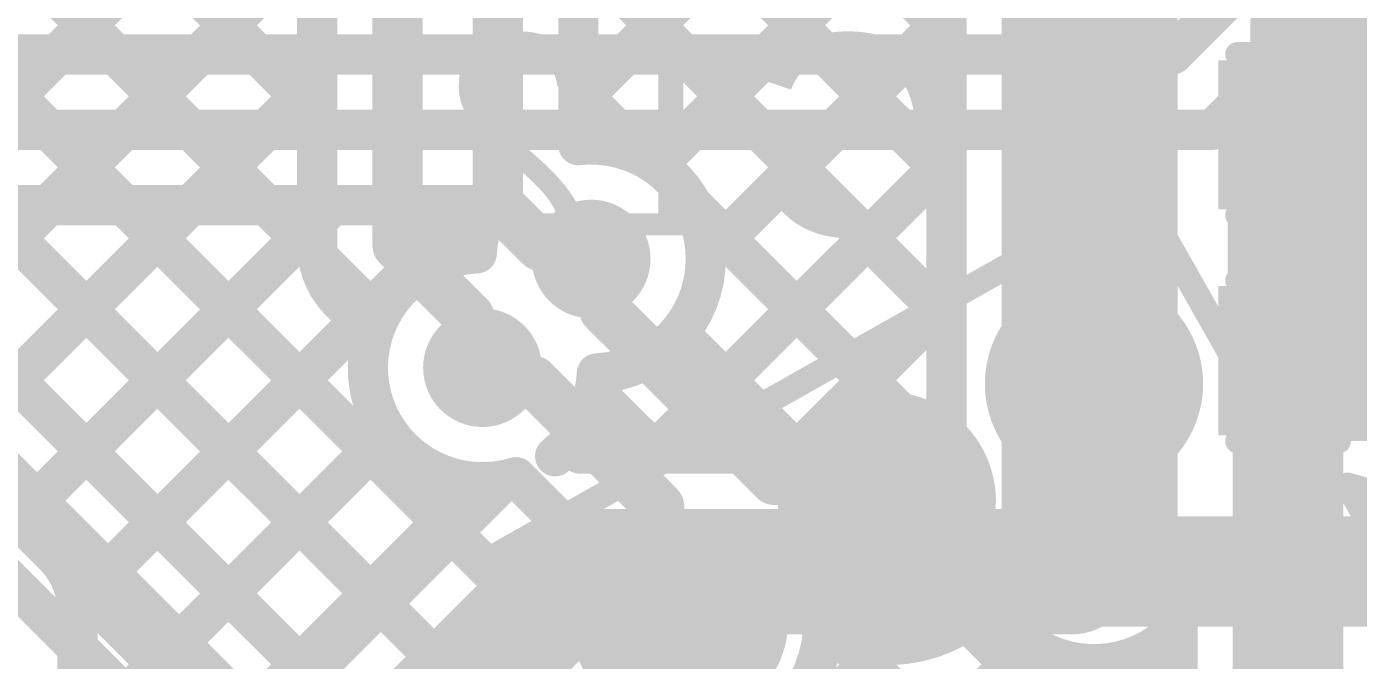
# Model space of a CAD drawing. Header units: millimetres. Extents: x -0.64 to 2.98, y -0.65 to 2.86.
# Drawn here: x 1.7339 to 1.999, y -0.1417 to -0.0154 of the extents above; entities that cross this region are included whole.
import ezdxf

# ---------------------------------------------------------------- set-up
doc = ezdxf.new("R2010")
doc.units = ezdxf.units.MM
doc.header["$MEASUREMENT"] = 0
for name, color, linetype in [('BottomLayer', 5, 'Continuous'), ('BottomOverlay', 54, 'Continuous'), ('BottomPaste', 16, 'Continuous'), ('BottomSolder', 6, 'Continuous'), ('Mechanical2', 216, 'Continuous'), ('PadHoleLayer', 156, 'Continuous'), ('TopLayer', 1, 'Continuous'), ('TopOverlay', 2, 'Continuous'), ('TopPaste', 8, 'Continuous'), ('TopSolder', 216, 'Continuous'), ('ViaHoleLayer', 16, 'Continuous')]:
    doc.layers.add(name, color=color, linetype=linetype)
doc.styles.add('Arial', font='', dxfattribs={"height": 0.2})
doc.styles.get('Arial').set_extended_font_data('Arial')

# ---------------------------------------------------------------- blocks, each defined once
blk = doc.blocks.new('SPH8878LR5H_1_73')
at = {"layer": 'BottomSolder'}
h = blk.add_hatch(color=6, dxfattribs=at)
edge = h.paths.add_edge_path()
edge.add_arc((0, -0.040433), 0.004, 0, 360)
at = {"layer": 'PadHoleLayer'}
h = blk.add_hatch(color=156, dxfattribs=at)
edge = h.paths.add_edge_path()
edge.add_arc((0, -0.040433), 0.0201771, 0, 360)
at = {"layer": 'TopLayer'}
for points in [[(-0.04566925, 0.0499214), (-0.01870075, 0.0499214), (-0.01870075, 0.030945), (-0.04566925, 0.030945)], [(0.01870085, 0.0499214), (0.04566935, 0.0499214), (0.04566935, 0.030945), (0.01870085, 0.030945)], [(-0.04566925, 0.019134), (-0.01870075, 0.019134), (-0.01870075, -0.0014566), (-0.04566925, -0.0014566)], [(0.01870085, 0.019134), (0.04566935, 0.019134), (0.04566935, -0.0014566), (0.01870085, -0.0014566)]]:
    blk.add_hatch(color=1, dxfattribs=at).paths.add_polyline_path(points)
h = blk.add_hatch(color=1, dxfattribs=at)
edge = h.paths.add_edge_path()
edge.add_arc((0, 0.0246359), 0.007874, 0, 360)
h = blk.add_hatch(color=1, dxfattribs=at)
edge = h.paths.add_edge_path()
edge.add_arc((0, -0.040433), 0.0319882, 0, 360)
at = {"layer": 'TopPaste'}
for points in [[(-0.04566925, 0.0499214), (-0.01870075, 0.0499214), (-0.01870075, 0.030945), (-0.04566925, 0.030945)], [(0.01870085, 0.0499214), (0.04566935, 0.0499214), (0.04566935, 0.030945), (0.01870085, 0.030945)], [(-0.04566925, 0.019134), (-0.01870075, 0.019134), (-0.01870075, -0.0014566), (-0.04566925, -0.0014566)], [(0.01870085, 0.019134), (0.04566935, 0.019134), (0.04566935, -0.0014566), (0.01870085, -0.0014566)]]:
    blk.add_hatch(color=8, dxfattribs=at).paths.add_polyline_path(points)
h = blk.add_hatch(color=8, dxfattribs=at)
edge = h.paths.add_edge_path()
edge.add_arc((0, 0.0246359), 0.007874, 0, 360)
at = {"layer": 'TopSolder'}
for points in [[(-0.04966925, 0.0539214), (-0.01470075, 0.0539214), (-0.01470075, 0.026945), (-0.04966925, 0.026945)], [(0.01470085, 0.0539214), (0.04966935, 0.0539214), (0.04966935, 0.026945), (0.01470085, 0.026945)], [(-0.04966925, 0.023134), (-0.01470075, 0.023134), (-0.01470075, -0.0054566), (-0.04966925, -0.0054566)], [(0.01470085, 0.023134), (0.04966935, 0.023134), (0.04966935, -0.0054566), (0.01470085, -0.0054566)]]:
    blk.add_hatch(color=216, dxfattribs=at).paths.add_polyline_path(points)
h = blk.add_hatch(color=216, dxfattribs=at)
edge = h.paths.add_edge_path()
edge.add_arc((0, 0.0246359), 0.011874, 0, 360)
h = blk.add_hatch(color=216, dxfattribs=at)
edge = h.paths.add_edge_path()
edge.add_arc((0, -0.040433), 0.0359882, 0, 360)
at = {"layer": 'TopOverlay', "const_width": 0.005}
for points in [[(-0.054, 0.058), (-0.054, -0.0840001)], [(-0.054, 0.058), (0.054, 0.058)], [(0.054, 0.058), (0.054, -0.084)], [(-0.065, 0.046), (-0.06, 0.041)], [(-0.065, 0.046), (-0.065, 0.036)], [(-0.065, 0.036), (-0.06, 0.041)], [(-0.054, -0.0840001), (0.054, -0.084)]]:
    blk.add_lwpolyline(points, dxfattribs=at)
at = {"layer": 'TopOverlay', "const_width": 0.0025}
for points in [[(-0.05525, 0.058, 1), (-0.05275, 0.058, 1)], [(-0.05525, 0.058, 1), (-0.05275, 0.058, 1)], [(0.05275, 0.058, 1), (0.05525, 0.058, 1)], [(0.05275, 0.058, 1), (0.05525, 0.058, 1)], [(-0.06625, 0.046, 1), (-0.06375, 0.046, 1)], [(-0.06625, 0.046, 1), (-0.06375, 0.046, 1)], [(-0.06125, 0.041, 1), (-0.05875, 0.041, 1)], [(-0.06125, 0.041, 1), (-0.05875, 0.041, 1)], [(-0.06625, 0.036, 1), (-0.06375, 0.036, 1)], [(-0.06625, 0.036, 1), (-0.06375, 0.036, 1)], [(-0.05525, -0.0840001, 1), (-0.05275, -0.0840001, 1)], [(-0.05525, -0.0840001, 1), (-0.05275, -0.0840001, 1)], [(0.05275, -0.084, 1), (0.05525, -0.084, 1)], [(0.05275, -0.084, 1), (0.05525, -0.084, 1)]]:
    blk.add_lwpolyline(points, format="xyb", close=True, dxfattribs=at)
blk = doc.blocks.new('SPM0687LR5H_1_232')
at = {"layer": 'BottomSolder'}
h = blk.add_hatch(color=6, dxfattribs=at)
edge = h.paths.add_edge_path()
edge.add_arc((0, -0.0359449), 0.004, 0, 360)
at = {"layer": 'PadHoleLayer'}
h = blk.add_hatch(color=156, dxfattribs=at)
edge = h.paths.add_edge_path()
edge.add_arc((0, -0.0359449), 0.0201771, 0, 360)
at = {"layer": 'TopLayer'}
h = blk.add_hatch(color=1, dxfattribs=at)
edge = h.paths.add_edge_path()
edge.add_arc((-0.0474016, 0.0670473), 0.0177165, 0, 360)
h = blk.add_hatch(color=1, dxfattribs=at)
edge = h.paths.add_edge_path()
edge.add_arc((0, 0.0670473), 0.0177165, 0, 360)
h = blk.add_hatch(color=1, dxfattribs=at)
edge = h.paths.add_edge_path()
edge.add_arc((0.0474016, 0.0670473), 0.0177165, 0, 360)
h = blk.add_hatch(color=1, dxfattribs=at)
edge = h.paths.add_edge_path()
edge.add_arc((0, -0.0359449), 0.0329921, 0, 360)
h = blk.add_hatch(color=1, dxfattribs=at)
edge = h.paths.add_edge_path()
edge.add_arc((-0.0474016, -0.0670472), 0.0177165, 0, 360)
h = blk.add_hatch(color=1, dxfattribs=at)
edge = h.paths.add_edge_path()
edge.add_arc((0.0474016, -0.0670472), 0.0177165, 0, 360)
at = {"layer": 'TopPaste'}
h = blk.add_hatch(color=8, dxfattribs=at)
edge = h.paths.add_edge_path()
edge.add_arc((-0.0474016, 0.0670473), 0.0177165, 0, 360)
h = blk.add_hatch(color=8, dxfattribs=at)
edge = h.paths.add_edge_path()
edge.add_arc((0, 0.0670473), 0.0177165, 0, 360)
h = blk.add_hatch(color=8, dxfattribs=at)
edge = h.paths.add_edge_path()
edge.add_arc((0.0474016, 0.0670473), 0.0177165, 0, 360)
h = blk.add_hatch(color=8, dxfattribs=at)
edge = h.paths.add_edge_path()
edge.add_arc((-0.0474016, -0.0670472), 0.0177165, 0, 360)
h = blk.add_hatch(color=8, dxfattribs=at)
edge = h.paths.add_edge_path()
edge.add_arc((0.0474016, -0.0670472), 0.0177165, 0, 360)
at = {"layer": 'TopSolder'}
h = blk.add_hatch(color=216, dxfattribs=at)
edge = h.paths.add_edge_path()
edge.add_arc((-0.0474016, 0.0670473), 0.0217165, 0, 360)
h = blk.add_hatch(color=216, dxfattribs=at)
edge = h.paths.add_edge_path()
edge.add_arc((0, 0.0670473), 0.0217165, 0, 360)
h = blk.add_hatch(color=216, dxfattribs=at)
edge = h.paths.add_edge_path()
edge.add_arc((0.0474016, 0.0670473), 0.0217165, 0, 360)
h = blk.add_hatch(color=216, dxfattribs=at)
edge = h.paths.add_edge_path()
edge.add_arc((0, -0.0359449), 0.0369921, 0, 360)
h = blk.add_hatch(color=216, dxfattribs=at)
edge = h.paths.add_edge_path()
edge.add_arc((-0.0474016, -0.0670472), 0.0217165, 0, 360)
h = blk.add_hatch(color=216, dxfattribs=at)
edge = h.paths.add_edge_path()
edge.add_arc((0.0474016, -0.0670472), 0.0217165, 0, 360)
at = {"layer": 'TopOverlay', "const_width": 0.005}
for points in [[(-0.0740157, 0.0959134), (0.0740157, 0.0959133)], [(-0.0740157, 0.0959134), (-0.0740157, -0.1059134)], [(0.0740157, 0.0959133), (0.0740156, -0.1059134)], [(-0.085, 0.075), (-0.08, 0.07)], [(-0.085, 0.075), (-0.085, 0.065)], [(-0.085, 0.065), (-0.08, 0.07)], [(-0.0740157, -0.1059134), (0.0740156, -0.1059134)]]:
    blk.add_lwpolyline(points, dxfattribs=at)
at = {"layer": 'TopOverlay', "const_width": 0.0025}
for points in [[(-0.0752657, 0.0959134, 1), (-0.0727657, 0.0959134, 1)], [(-0.0752657, 0.0959134, 1), (-0.0727657, 0.0959134, 1)], [(0.0727657, 0.0959133, 1), (0.0752657, 0.0959133, 1)], [(0.0727657, 0.0959133, 1), (0.0752657, 0.0959133, 1)], [(-0.08625, 0.075, 1), (-0.08375, 0.075, 1)], [(-0.08625, 0.075, 1), (-0.08375, 0.075, 1)], [(-0.08125, 0.07, 1), (-0.07875, 0.07, 1)], [(-0.08125, 0.07, 1), (-0.07875, 0.07, 1)], [(-0.08625, 0.065, 1), (-0.08375, 0.065, 1)], [(-0.08625, 0.065, 1), (-0.08375, 0.065, 1)], [(-0.0752657, -0.1059134, 1), (-0.0727657, -0.1059134, 1)], [(-0.0752657, -0.1059134, 1), (-0.0727657, -0.1059134, 1)], [(0.0727656, -0.1059134, 1), (0.0752656, -0.1059134, 1)], [(0.0727656, -0.1059134, 1), (0.0752656, -0.1059134, 1)]]:
    blk.add_lwpolyline(points, format="xyb", close=True, dxfattribs=at)
blk = doc.blocks.new('C___0402_B_251')
at = {"layer": 'BottomLayer'}
for points in [[(-0.009499999999999996, 0.0125), (-0.009500000000000003, -0.0125), (-0.0275, -0.0125), (-0.0275, 0.0125)], [(0.0275, 0.0125), (0.0275, -0.0125), (0.009499999999999996, -0.0125), (0.009500000000000003, 0.0125)]]:
    blk.add_hatch(color=5, dxfattribs=at).paths.add_polyline_path(points)
at = {"layer": 'BottomPaste'}
for points in [[(-0.009499999999999996, 0.0125), (-0.009500000000000003, -0.0125), (-0.0275, -0.0125), (-0.0275, 0.0125)], [(0.0275, 0.0125), (0.0275, -0.0125), (0.009499999999999996, -0.0125), (0.009500000000000003, 0.0125)]]:
    blk.add_hatch(color=16, dxfattribs=at).paths.add_polyline_path(points)
at = {"layer": 'BottomSolder'}
for points in [[(-0.007137799999999997, 0.0148622), (-0.007137800000000003, -0.0148622), (-0.0298622, -0.0148622), (-0.0298622, 0.0148622)], [(0.0298622, 0.0148622), (0.0298622, -0.0148622), (0.007137799999999997, -0.0148622), (0.007137800000000003, 0.0148622)]]:
    blk.add_hatch(color=6, dxfattribs=at).paths.add_polyline_path(points)
at = {"layer": 'BottomOverlay', "const_width": 0.005}
for points in [[(-0.031, -0.016), (-0.031, 0.016)], [(-0.031, 0.016), (-0.011, 0.016)], [(0.011, 0.016), (0.031, 0.016)], [(0.031, -0.016), (0.031, 0.016)], [(-0.031, -0.016), (-0.011, -0.016)], [(0.011, -0.016), (0.031, -0.016)]]:
    blk.add_lwpolyline(points, dxfattribs=at)
at = {"layer": 'BottomOverlay', "const_width": 0.0025}
for points in [[(-0.03225, 0.016, 1), (-0.02975, 0.016, 1)], [(-0.03225, 0.016, 1), (-0.02975, 0.016, 1)], [(-0.01225, 0.016, 1), (-0.00975, 0.016, 1)], [(0.00975, 0.016, 1), (0.01225, 0.016, 1)], [(0.02975, 0.016, 1), (0.03225, 0.016, 1)], [(0.02975, 0.016, 1), (0.03225, 0.016, 1)], [(-0.03225, -0.016, 1), (-0.02975, -0.016, 1)], [(-0.03225, -0.016, 1), (-0.02975, -0.016, 1)], [(-0.01225, -0.016, 1), (-0.00975, -0.016, 1)], [(0.00975, -0.016, 1), (0.01225, -0.016, 1)], [(0.02975, -0.016, 1), (0.03225, -0.016, 1)], [(0.02975, -0.016, 1), (0.03225, -0.016, 1)]]:
    blk.add_lwpolyline(points, format="xyb", close=True, dxfattribs=at)
blk = doc.blocks.new('CAP_0402_B_252')
at = {"layer": 'BottomLayer'}
for points in [[(-0.009499999999999996, 0.0125), (-0.009500000000000003, -0.0125), (-0.0275, -0.0125), (-0.0275, 0.0125)], [(0.0275, 0.0125), (0.0275, -0.0125), (0.009499999999999996, -0.0125), (0.009500000000000003, 0.0125)]]:
    blk.add_hatch(color=5, dxfattribs=at).paths.add_polyline_path(points)
at = {"layer": 'BottomPaste'}
for points in [[(-0.009499999999999996, 0.0125), (-0.009500000000000003, -0.0125), (-0.0275, -0.0125), (-0.0275, 0.0125)], [(0.0275, 0.0125), (0.0275, -0.0125), (0.009499999999999996, -0.0125), (0.009500000000000003, 0.0125)]]:
    blk.add_hatch(color=16, dxfattribs=at).paths.add_polyline_path(points)
at = {"layer": 'BottomSolder'}
for points in [[(-0.007137799999999997, 0.0148622), (-0.007137800000000003, -0.0148622), (-0.0298622, -0.0148622), (-0.0298622, 0.0148622)], [(0.0298622, 0.0148622), (0.0298622, -0.0148622), (0.007137799999999997, -0.0148622), (0.007137800000000003, 0.0148622)]]:
    blk.add_hatch(color=6, dxfattribs=at).paths.add_polyline_path(points)
at = {"layer": 'BottomOverlay', "const_width": 0.005}
for points in [[(-0.031, -0.016), (-0.031, 0.016)], [(-0.031, 0.016), (-0.011, 0.016)], [(0.011, 0.016), (0.031, 0.016)], [(0.031, -0.016), (0.031, 0.016)], [(-0.031, -0.016), (-0.011, -0.016)], [(0.011, -0.016), (0.031, -0.016)]]:
    blk.add_lwpolyline(points, dxfattribs=at)
at = {"layer": 'BottomOverlay', "const_width": 0.0025}
for points in [[(-0.03225, 0.016, 1), (-0.02975, 0.016, 1)], [(-0.03225, 0.016, 1), (-0.02975, 0.016, 1)], [(-0.01225, 0.016, 1), (-0.00975, 0.016, 1)], [(0.00975, 0.016, 1), (0.01225, 0.016, 1)], [(0.02975, 0.016, 1), (0.03225, 0.016, 1)], [(0.02975, 0.016, 1), (0.03225, 0.016, 1)], [(-0.03225, -0.016, 1), (-0.02975, -0.016, 1)], [(-0.03225, -0.016, 1), (-0.02975, -0.016, 1)], [(-0.01225, -0.016, 1), (-0.00975, -0.016, 1)], [(0.00975, -0.016, 1), (0.01225, -0.016, 1)], [(0.02975, -0.016, 1), (0.03225, -0.016, 1)], [(0.02975, -0.016, 1), (0.03225, -0.016, 1)]]:
    blk.add_lwpolyline(points, format="xyb", close=True, dxfattribs=at)

msp = doc.modelspace()

# ---------------------------------------------------------------- hatches: boundary and pattern name
at = {"layer": 'BottomLayer'}
for points in [[(1.9630002, 0.0280002), (1.9280002, 0.0280002), (1.9280002, -0.1349998), (1.9630002, -0.1349998)], [(1.973, -0.098), (2.008, -0.098), (2.008, -0.023), (1.973, -0.023)]]:
    msp.add_hatch(color=5, dxfattribs=at).paths.add_polyline_path(points)
h = msp.add_hatch(color=5, dxfattribs=at)
edge = h.paths.add_edge_path()
edge.add_arc((1.8462665, -0.0617335), 0.011811, 0, 360)
h = msp.add_hatch(color=5, dxfattribs=at)
edge = h.paths.add_edge_path()
edge.add_arc((1.985, -0.066), 0.011811, 0, 360)
h = msp.add_hatch(color=5, dxfattribs=at)
edge = h.paths.add_edge_path()
edge.add_arc((1.8246135, -0.0833865), 0.011811, 0, 360)
h = msp.add_hatch(color=5, dxfattribs=at)
edge = h.paths.add_edge_path()
edge.add_arc((1.9463687, -0.1196313), 0.011811, 0, 360)
at = {"layer": 'BottomSolder'}
h = msp.add_hatch(color=6, dxfattribs=at)
edge = h.paths.add_edge_path()
edge.add_arc((1.8462665, -0.0617335), 0.0079055, 0, 360)
h = msp.add_hatch(color=6, dxfattribs=at)
edge = h.paths.add_edge_path()
edge.add_arc((1.985, -0.066), 0.0079055, 0, 360)
h = msp.add_hatch(color=6, dxfattribs=at)
edge = h.paths.add_edge_path()
edge.add_arc((1.8246135, -0.0833865), 0.0079055, 0, 360)
h = msp.add_hatch(color=6, dxfattribs=at)
edge = h.paths.add_edge_path()
edge.add_arc((1.9463687, -0.1196313), 0.0079055, 0, 360)
at = {"layer": 'TopLayer'}
h = msp.add_hatch(color=1, dxfattribs=at)
edge = h.paths.add_edge_path()
edge.add_arc((1.8462665, -0.0617335), 0.011811, 0, 360)
h = msp.add_hatch(color=1, dxfattribs=at)
edge = h.paths.add_edge_path()
edge.add_arc((1.985, -0.066), 0.011811, 0, 360)
h = msp.add_hatch(color=1, dxfattribs=at)
edge = h.paths.add_edge_path()
edge.add_arc((1.8246135, -0.0833865), 0.011811, 0, 360)
h = msp.add_hatch(color=1, dxfattribs=at)
edge = h.paths.add_edge_path()
edge.add_arc((1.9463687, -0.1196313), 0.011811, 0, 360)
at = {"layer": 'TopSolder'}
h = msp.add_hatch(color=216, dxfattribs=at)
edge = h.paths.add_edge_path()
edge.add_arc((1.8462665, -0.0617335), 0.0079055, 0, 360)
h = msp.add_hatch(color=216, dxfattribs=at)
edge = h.paths.add_edge_path()
edge.add_arc((1.985, -0.066), 0.0079055, 0, 360)
h = msp.add_hatch(color=216, dxfattribs=at)
edge = h.paths.add_edge_path()
edge.add_arc((1.8246135, -0.0833865), 0.0079055, 0, 360)
h = msp.add_hatch(color=216, dxfattribs=at)
edge = h.paths.add_edge_path()
edge.add_arc((1.9463687, -0.1196313), 0.0079055, 0, 360)
at = {"layer": 'ViaHoleLayer'}
h = msp.add_hatch(color=16, dxfattribs=at)
edge = h.paths.add_edge_path()
edge.add_arc((1.8462665, -0.0617335), 0.0059055, 0, 360)
h = msp.add_hatch(color=16, dxfattribs=at)
edge = h.paths.add_edge_path()
edge.add_arc((1.985, -0.066), 0.0059055, 0, 360)
h = msp.add_hatch(color=16, dxfattribs=at)
edge = h.paths.add_edge_path()
edge.add_arc((1.8246135, -0.0833865), 0.0059055, 0, 360)
h = msp.add_hatch(color=16, dxfattribs=at)
edge = h.paths.add_edge_path()
edge.add_arc((1.9463687, -0.1196313), 0.0059055, 0, 360)

# ---------------------------------------------------------------- linework, layer by layer
at = {"layer": 'BottomLayer'}
for points, const_width in [([(1.997, -0.0420302), (1.997, 0.362)], 0.022), ([(1.5288956, 0.1168124), (1.790237, -0.144529)], 0.008), ([(1.7849201, 0.0870623), (1.9170002, -0.0450178)], 0.008), ([(1.8132044, 0.0870623), (1.9170002, -0.0167335)], 0.008), ([(1.8436949, -0.0303942), (1.9510891, 0.077)], 0.008), ([(1.9170002, -0.1004998), (1.9170002, 0.0390002)], 0.008), ([(1.8276949, -0.0506729), (1.8276949, 0.0193053)], 0.01), ([(1.8436949, -0.0390679), (1.8436949, 0.0193053)], 0.008), ([(1.6569904, 0.0170019), (1.8043792, -0.1303868)], 0.008), ([(1.6699519, -0.091), (1.7779521, 0.0170002)], 0.008), ([(1.6852765, 0.0170001), (1.8185213, -0.1162447)], 0.008), ([(1.7135607, 0.0170002), (1.7918685, -0.0613076)], 0.008), ([(1.741845, 0.0170002), (1.7916949, -0.0328497)], 0.008), ([(1.8593358, -0.0430376), (1.9170002, 0.0146268)], 0.008), ([(1.8076949, -0.0589571), (1.8076949, 0.0110211)], 0.01), ([(1.7916949, -0.0589571), (1.7916949, 0.0043937)], 0.008), ([(1.6982362, -0.091), (1.7916949, 0.0024587)], 0.008), ([(1.8436949, 3.2e-06), (1.9170002, -0.0733021)], 0.008), ([(1.869077, -0.0615807), (1.9170002, -0.0136575)], 0.008), ([(1.9825, -0.037), (1.9825, -0.0145)], 0.01), ([(1.7180739, -0.0994466), (1.7916949, -0.0258256)], 0.008), ([(1.8436949, -0.0282811), (1.8570416, -0.0416278)], 0.008), ([(1.8584422, -0.1004998), (1.9170002, -0.0419418)], 0.008), ([(1.8276949, -0.0506729), (1.8361491, -0.0591271)], 0.01), ([(1.8663722, -0.0509584), (1.9159136, -0.1004998)], 0.008), ([(1.7322161, -0.1135887), (1.7916949, -0.0541099)], 0.008), ([(1.8076949, -0.0589571), (1.8220071, -0.0732693)], 0.01), ([(1.8361491, -0.0591271), (1.8436601, -0.0591271)], 0.01), ([(1.8436601, -0.0591271), (1.8462665, -0.0617335)], 0.01), ([(1.8867265, -0.1004998), (1.9170002, -0.0702261)], 0.008), ([(1.7963951, -0.0702847), (1.8028059, -0.0766955)], 0.008), ([(1.8220071, -0.0807801), (1.8220071, -0.0732693)], 0.01), ([(1.7438976, -0.1301915), (1.8000997, -0.0739894)], 0.008), ([(1.8636422, -0.0765127), (1.8876293, -0.1004998)], 0.008), ([(1.8220071, -0.0807801), (1.8246135, -0.0833865)], 0.01), ([(1.8469345, -0.0880893), (1.859345, -0.1004998)], 0.008), ([(1.7143276, -0.0957002), (1.7392999, -0.1206725)], 0.008), ([(1.7440001, -0.1583733), (1.8059176, -0.0964558)], 0.008), ([(1.8440002, -0.1004998), (1.9170002, -0.1004998)], 0.008), ([(1.7440001, -0.1866576), (1.8244607, -0.106197)], 0.008), ([(1.7774006, -0.1573654), (1.8273656, -0.1074004)], 0.008), ([(1.9420002, -0.1239998), (1.9463687, -0.1196313)], 0.022), ([(1.9463687, -0.1196313), (1.9507372, -0.1239998)], 0.022), ([(1.794, -0.174), (1.8440002, -0.1239998)], 0.025), ([(1.8440002, -0.1239998), (1.9420002, -0.1239998)], 0.025), ([(1.9507372, -0.1239998), (2.0339998, -0.1239998)], 0.022), ([(1.7423529, -0.1249292), (1.7761448, -0.1587211)], 0.008), ([(1.7440001, -0.4529304), (1.7440001, -0.1320001)], 0.008)]:
    msp.add_lwpolyline(points, dxfattribs=dict(at, const_width=const_width))
for points, const_width in [([(1.9150002, -0.0136575, 1), (1.9190002, -0.0136575, 1)], 0.004), ([(1.98, -0.0145, 1), (1.985, -0.0145, 1)], 0.005), ([(1.9150002, -0.0167335, 1), (1.9190002, -0.0167335, 1)], 0.004), ([(1.7896949, -0.0258256, 1), (1.7936949, -0.0258256, 1)], 0.004), ([(1.8416949, -0.0282811, 1), (1.8456949, -0.0282811, 1)], 0.004), ([(1.8416949, -0.0303942, 1), (1.8456949, -0.0303942, 1)], 0.004), ([(1.7896949, -0.0328497, 1), (1.7936949, -0.0328497, 1)], 0.004), ([(1.9915, -0.0420302, 1), (2.0025, -0.0420302, 1)], 0.011), ([(1.98, -0.037, 1), (1.985, -0.037, 1)], 0.005), ([(1.8416949, -0.0390679, 1), (1.8456949, -0.0390679, 1)], 0.004), ([(1.8416949, -0.0390679, 1), (1.8456949, -0.0390679, 1)], 0.004), ([(1.8550416, -0.0416278, 1), (1.8590416, -0.0416278, 1)], 0.004), ([(1.8573358, -0.0430376, 1), (1.8613358, -0.0430376, 1)], 0.004), ([(1.9150002, -0.0419418, 1), (1.9190002, -0.0419418, 1)], 0.004), ([(1.9150002, -0.0450178, 1), (1.9190002, -0.0450178, 1)], 0.004), ([(1.8251949, -0.0506729, 1), (1.8301949, -0.0506729, 1)], 0.005), ([(1.8251949, -0.0506729, 1), (1.8301949, -0.0506729, 1)], 0.005), ([(1.8643722, -0.0509584, 1), (1.8683722, -0.0509584, 1)], 0.004), ([(1.7896949, -0.0541099, 1), (1.7936949, -0.0541099, 1)], 0.004), ([(1.7896949, -0.0589571, 1), (1.7936949, -0.0589571, 1)], 0.004), ([(1.7896949, -0.0589571, 1), (1.7936949, -0.0589571, 1)], 0.004), ([(1.7896949, -0.0589571, 1), (1.7936949, -0.0589571, 1)], 0.004), ([(1.8051949, -0.0589571, 1), (1.8101949, -0.0589571, 1)], 0.005), ([(1.8051949, -0.0589571, 1), (1.8101949, -0.0589571, 1)], 0.005), ([(1.8336491, -0.0591271, 1), (1.8386491, -0.0591271, 1)], 0.005), ([(1.8336491, -0.0591271, 1), (1.8386491, -0.0591271, 1)], 0.005), ([(1.8411601, -0.0591271, 1), (1.8461601, -0.0591271, 1)], 0.005), ([(1.8411601, -0.0591271, 1), (1.8461601, -0.0591271, 1)], 0.005), ([(1.7898685, -0.0613076, 1), (1.7938685, -0.0613076, 1)], 0.004), ([(1.8437665, -0.0617335, 1), (1.8487665, -0.0617335, 1)], 0.005), ([(1.867077, -0.0615807, 1), (1.871077, -0.0615807, 1)], 0.004), ([(1.8670775, -0.0617335, 1), (1.8710775, -0.0617335, 1)], 0.004), ([(1.8670775, -0.0617335, 1), (1.8710775, -0.0617335, 1)], 0.004), ([(1.7943812, -0.0702708, 1), (1.7983812, -0.0702708, 1)], 0.004), ([(1.9150002, -0.0702261, 1), (1.9190002, -0.0702261, 1)], 0.004), ([(1.7943951, -0.0702847, 1), (1.7983951, -0.0702847, 1)], 0.004), ([(1.7943951, -0.0702847, 1), (1.7983951, -0.0702847, 1)], 0.004), ([(1.8195071, -0.0732693, 1), (1.8245071, -0.0732693, 1)], 0.005), ([(1.8195071, -0.0732693, 1), (1.8245071, -0.0732693, 1)], 0.005), ([(1.7980997, -0.0739894, 1), (1.8020997, -0.0739894, 1)], 0.004), ([(1.9150002, -0.0733021, 1), (1.9190002, -0.0733021, 1)], 0.004), ([(1.8008059, -0.0766955, 1), (1.8048059, -0.0766955, 1)], 0.004), ([(1.8008059, -0.0766955, 1), (1.8048059, -0.0766955, 1)], 0.004), ([(1.8616422, -0.0765127, 1), (1.8656422, -0.0765127, 1)], 0.004), ([(1.8195071, -0.0807801, 1), (1.8245071, -0.0807801, 1)], 0.005), ([(1.8195071, -0.0807801, 1), (1.8245071, -0.0807801, 1)], 0.005), ([(1.8221135, -0.0833865, 1), (1.8271135, -0.0833865, 1)], 0.005), ([(1.8453965, -0.0845165, 1), (1.8493965, -0.0845165, 1)], 0.004), ([(1.8453965, -0.0845165, 1), (1.8493965, -0.0845165, 1)], 0.004), ([(1.8449345, -0.0880893, 1), (1.8489345, -0.0880893, 1)], 0.004), ([(1.8039176, -0.0964558, 1), (1.8079176, -0.0964558, 1)], 0.004), ([(1.8370847, -0.1010196, 1), (1.8410847, -0.1010196, 1)], 0.004), ([(1.8420002, -0.1004998, 1), (1.8460002, -0.1004998, 1)], 0.004), ([(1.8564422, -0.1004998, 1), (1.8604422, -0.1004998, 1)], 0.004), ([(1.857345, -0.1004998, 1), (1.861345, -0.1004998, 1)], 0.004), ([(1.8847265, -0.1004998, 1), (1.8887265, -0.1004998, 1)], 0.004), ([(1.8856293, -0.1004998, 1), (1.8896293, -0.1004998, 1)], 0.004), ([(1.9139136, -0.1004998, 1), (1.9179136, -0.1004998, 1)], 0.004), ([(1.9150002, -0.1004998, 1), (1.9190002, -0.1004998, 1)], 0.004), ([(1.9150002, -0.1004998, 1), (1.9190002, -0.1004998, 1)], 0.004), ([(1.8224607, -0.106197, 1), (1.8264607, -0.106197, 1)], 0.004), ([(1.8253656, -0.1074004, 1), (1.8293656, -0.1074004, 1)], 0.004), ([(1.8272235, -0.1057268, 1), (1.8312235, -0.1057268, 1)], 0.004), ([(1.9408687, -0.1196313, 1), (1.9518687, -0.1196313, 1)], 0.011), ([(1.9408687, -0.1196313, 1), (1.9518687, -0.1196313, 1)], 0.011), ([(1.7302161, -0.1135887, 1), (1.7342161, -0.1135887, 1)], 0.004), ([(1.8165213, -0.1162447, 1), (1.8205213, -0.1162447, 1)], 0.004), ([(1.8377502, -0.1239998, 1), (1.8502502, -0.1239998, 1)], 0.0125), ([(1.8377502, -0.1239998, 1), (1.8502502, -0.1239998, 1)], 0.0125), ([(1.9357502, -0.1239998, 1), (1.9482502, -0.1239998, 1)], 0.0125), ([(1.9365002, -0.1239998, 1), (1.9475002, -0.1239998, 1)], 0.011), ([(1.9452372, -0.1239998, 1), (1.9562372, -0.1239998, 1)], 0.011), ([(1.9452372, -0.1239998, 1), (1.9562372, -0.1239998, 1)], 0.011), ([(1.7372999, -0.1206725, 1), (1.7412999, -0.1206725, 1)], 0.004), ([(1.7372999, -0.1206725, 1), (1.7412999, -0.1206725, 1)], 0.004), ([(1.7373138, -0.1206864, 1), (1.7413138, -0.1206864, 1)], 0.004), ([(1.7403529, -0.1249292, 1), (1.7443529, -0.1249292, 1)], 0.004), ([(1.7418976, -0.1301915, 1), (1.7458976, -0.1301915, 1)], 0.004), ([(1.8023792, -0.1303868, 1), (1.8063792, -0.1303868, 1)], 0.004), ([(1.7420001, -0.1320001, 1), (1.7460001, -0.1320001, 1)], 0.004), ([(1.7420001, -0.1320001, 1), (1.7460001, -0.1320001, 1)], 0.004), ([(1.7420001, -0.1320001, 1), (1.7460001, -0.1320001, 1)], 0.004), ([(1.788237, -0.144529, 1), (1.792237, -0.144529, 1)], 0.004)]:
    msp.add_lwpolyline(points, format="xyb", close=True, dxfattribs=dict(at, const_width=const_width))
at = {"layer": 'BottomLayer', "const_width": 0.008}
for points in [[(1.8436949, -0.0390679, -0.4477039574755697), (1.8690775, -0.0617335)], [(1.7963812, -0.0702708, -0.198912367379658), (1.7916949, -0.0589571)], [(1.7963951, -0.0702847, -0.1992309445672023), (1.7916949, -0.0589571)], [(1.8690775, -0.0617335, -0.3997713002633803), (1.8473965, -0.0845165)], [(1.8292235, -0.1057268, -0.5699078204131196), (1.8028059, -0.0766955)], [(1.8473965, -0.0845165, -0.211577082834938), (1.8390847, -0.1010196)], [(1.7392999, -0.1206725, -0.1992309445672022), (1.7440001, -0.1320001)], [(1.7393138, -0.1206864, -0.198912367379658), (1.7440001, -0.1320001)]]:
    msp.add_lwpolyline(points, format="xyb", dxfattribs=at)
at = {"layer": 'Mechanical2', "const_width": 0.01}
msp.add_lwpolyline([(1.7578269, 2.8091652, -6.230382161824239), (0.6489649, 2.810288)], format="xyb", dxfattribs=at)
at = {"layer": 'TopLayer'}
for points, const_width in [([(1.962, -0.021), (2.022, 0.039)], 0.008), ([(1.97, -0.036), (2.041, 0.035)], 0.008), ([(1.9869504, -0.0402628), (2.0115911, -0.0156221)], 0.008), ([(1.5410001, -0.021), (1.962, -0.021)], 0.008), ([(1.9920243, -0.0351889), (2.0196553, -0.06282)], 0.008), ([(1.9992895, -0.0445054), (2.008982, -0.0348129)], 0.008), ([(1.532, -0.036), (1.97, -0.036)], 0.008), ([(1.985, -0.066), (1.985, -0.044189)], 0.01), ([(1.677052, -0.051), (1.8261386, -0.051)], 0.008), ([(1.677052, -0.051), (1.909367, -0.283315)], 0.008), ([(1.696708, -0.051), (1.8982763, -0.2525683)], 0.008), ([(1.7076441, -0.0815921), (1.7382362, -0.051)], 0.008), ([(1.7217862, -0.0957343), (1.7665205, -0.051)], 0.008), ([(1.7249923, -0.051), (1.904701, -0.2307087)], 0.008), ([(1.7359284, -0.1098764), (1.7948048, -0.051)], 0.008), ([(1.7500705, -0.1240186), (1.8230891, -0.051)], 0.008), ([(1.7532766, -0.051), (1.8351425, -0.1328659)], 0.008), ([(1.7815609, -0.051), (1.8040578, -0.0734969)], 0.008), ([(1.8098452, -0.051), (1.8199107, -0.0610655)], 0.008), ([(1.6608388, -0.056), (1.9031538, -0.298315)], 0.008), ([(1.985, -0.1646936), (1.985, -0.066)], 0.022), ([(1.985, -0.066), (2.006811, -0.066)], 0.01), ([(1.8488729, -0.0718509), (1.8620945, -0.0850725)], 0.01), ([(1.9463687, -0.1196313), (1.9463687, -0.0865918)], 0.022), ([(1.8347307, -0.0859929), (1.8538103, -0.1050725)], 0.01), ([(1.8620945, -0.0850725), (1.8620947, -0.0850725)], 0.01), ([(1.8620947, -0.0850725), (1.8827678, -0.1057456)], 0.01), ([(1.7642127, -0.1381607), (1.8059176, -0.0964558)], 0.008), ([(1.8538103, -0.1050725), (1.8538105, -0.1050725)], 0.01), ([(1.8538105, -0.1050725), (1.8598006, -0.1110626)], 0.01), ([(1.8827678, -0.1057456), (1.9009245, -0.1057456)], 0.01), ([(1.9009245, -0.1057456), (1.9051124, -0.1099335)], 0.01), ([(1.7783548, -0.1523029), (1.8244607, -0.106197)], 0.008), ([(1.8313045, -0.1051941), (1.8414386, -0.1153282)], 0.008), ([(1.8598006, -0.1292196), (1.8598006, -0.1110626)], 0.01), ([(1.792497, -0.166445), (1.837854, -0.121088)], 0.008), ([(1.8598006, -0.1292196), (1.8638562, -0.1332752)], 0.01), ([(1.9209905, -0.133861), (1.9418406, -0.1547111)], 0.008), ([(1.963, -0.1531316), (1.963, -0.1352435)], 0.008), ([(1.8349234, -0.2088715), (1.9051448, -0.1386501)], 0.008), ([(1.8490656, -0.2230136), (1.9335675, -0.1385117)], 0.008), ([(1.8960168, -0.1371716), (1.9239201, -0.1650749)], 0.008), ([(1.9469328, -0.1534307), (1.963, -0.1373635)], 0.008), ([(1.9558104, -0.1403966), (1.963, -0.1475862)], 0.008)]:
    msp.add_lwpolyline(points, dxfattribs=dict(at, const_width=const_width))
for points, const_width in [([(1.96, -0.021, 1), (1.964, -0.021, 1)], 0.004), ([(1.96, -0.021, 1), (1.964, -0.021, 1)], 0.004), ([(1.9900243, -0.0351889, 1), (1.9940243, -0.0351889, 1)], 0.004), ([(1.968, -0.036, 1), (1.972, -0.036, 1)], 0.004), ([(1.968, -0.036, 1), (1.972, -0.036, 1)], 0.004), ([(1.9849504, -0.0402628, 1), (1.9889504, -0.0402628, 1)], 0.004), ([(1.9849504, -0.0402628, 1), (1.9889504, -0.0402628, 1)], 0.004), ([(1.9825, -0.044189, 1), (1.9875, -0.044189, 1)], 0.005), ([(1.9972895, -0.0445054, 1), (2.0012895, -0.0445054, 1)], 0.004), ([(1.7362362, -0.051, 1), (1.7402362, -0.051, 1)], 0.004), ([(1.7512766, -0.051, 1), (1.7552766, -0.051, 1)], 0.004), ([(1.7645205, -0.051, 1), (1.7685205, -0.051, 1)], 0.004), ([(1.7795609, -0.051, 1), (1.7835609, -0.051, 1)], 0.004), ([(1.7928048, -0.051, 1), (1.7968048, -0.051, 1)], 0.004), ([(1.8078452, -0.051, 1), (1.8118452, -0.051, 1)], 0.004), ([(1.8210891, -0.051, 1), (1.8250891, -0.051, 1)], 0.004), ([(1.8241386, -0.051, 1), (1.8281386, -0.051, 1)], 0.004), ([(1.8241386, -0.051, 1), (1.8281386, -0.051, 1)], 0.004), ([(1.9795, -0.066, 1), (1.9905, -0.066, 1)], 0.011), ([(1.8179107, -0.0610655, 1), (1.8219107, -0.0610655, 1)], 0.004), ([(1.8214835, -0.0606035, 1), (1.8254835, -0.0606035, 1)], 0.004), ([(1.8214835, -0.0606035, 1), (1.8254835, -0.0606035, 1)], 0.004), ([(1.9825, -0.066, 1), (1.9875, -0.066, 1)], 0.005), ([(1.9825, -0.066, 1), (1.9875, -0.066, 1)], 0.005), ([(1.8463729, -0.0718509, 1), (1.8513729, -0.0718509, 1)], 0.005), ([(1.8020578, -0.0734969, 1), (1.8060578, -0.0734969, 1)], 0.004), ([(1.9408687, -0.0865918, 1), (1.9518687, -0.0865918, 1)], 0.011), ([(1.8322307, -0.0859929, 1), (1.8372307, -0.0859929, 1)], 0.005), ([(1.8595945, -0.0850725, 1), (1.8645945, -0.0850725, 1)], 0.005), ([(1.8595945, -0.0850725, 1), (1.8645945, -0.0850725, 1)], 0.005), ([(1.8595947, -0.0850725, 1), (1.8645947, -0.0850725, 1)], 0.005), ([(1.8595947, -0.0850725, 1), (1.8645947, -0.0850725, 1)], 0.005), ([(1.8039176, -0.0964558, 1), (1.8079176, -0.0964558, 1)], 0.004), ([(1.8513103, -0.1050725, 1), (1.8563103, -0.1050725, 1)], 0.005), ([(1.8513103, -0.1050725, 1), (1.8563103, -0.1050725, 1)], 0.005), ([(1.8513105, -0.1050725, 1), (1.8563105, -0.1050725, 1)], 0.005), ([(1.8513105, -0.1050725, 1), (1.8563105, -0.1050725, 1)], 0.005), ([(1.8802678, -0.1057456, 1), (1.8852678, -0.1057456, 1)], 0.005), ([(1.8802678, -0.1057456, 1), (1.8852678, -0.1057456, 1)], 0.005), ([(1.8984245, -0.1057456, 1), (1.9034245, -0.1057456, 1)], 0.005), ([(1.8984245, -0.1057456, 1), (1.9034245, -0.1057456, 1)], 0.005), ([(1.8224607, -0.106197, 1), (1.8264607, -0.106197, 1)], 0.004), ([(1.8293045, -0.1051941, 1), (1.8333045, -0.1051941, 1)], 0.004), ([(1.8293045, -0.1051941, 1), (1.8333045, -0.1051941, 1)], 0.004), ([(1.7339284, -0.1098764, 1), (1.7379284, -0.1098764, 1)], 0.004), ([(1.9026124, -0.1099335, 1), (1.9076124, -0.1099335, 1)], 0.005), ([(1.8573006, -0.1110626, 1), (1.8623006, -0.1110626, 1)], 0.005), ([(1.8573006, -0.1110626, 1), (1.8623006, -0.1110626, 1)], 0.005), ([(1.9408687, -0.1196313, 1), (1.9518687, -0.1196313, 1)], 0.011), ([(1.8394386, -0.1153282, 1), (1.8434386, -0.1153282, 1)], 0.004), ([(1.8394386, -0.1153282, 1), (1.8434386, -0.1153282, 1)], 0.004), ([(1.835854, -0.121088, 1), (1.839854, -0.121088, 1)], 0.004), ([(1.7480705, -0.1240186, 1), (1.7520705, -0.1240186, 1)], 0.004), ([(1.8573006, -0.1292196, 1), (1.8623006, -0.1292196, 1)], 0.005), ([(1.8573006, -0.1292196, 1), (1.8623006, -0.1292196, 1)], 0.005), ([(1.9239148, -0.12973, 1), (1.9279148, -0.12973, 1)], 0.004), ([(1.9239149, -0.12973, 1), (1.9279149, -0.12973, 1)], 0.004), ([(1.8331425, -0.1328659, 1), (1.8371425, -0.1328659, 1)], 0.004), ([(1.8613562, -0.1332752, 1), (1.8663562, -0.1332752, 1)], 0.005), ([(1.9189905, -0.133861, 1), (1.9229905, -0.133861, 1)], 0.004), ([(1.8904688, -0.1357169, 1), (1.8944688, -0.1357169, 1)], 0.004), ([(1.8904689, -0.1357169, 1), (1.8944689, -0.1357169, 1)], 0.004), ([(1.9172531, -0.1349272, 1), (1.9212531, -0.1349272, 1)], 0.004), ([(1.9172531, -0.1349272, 1), (1.9212531, -0.1349272, 1)], 0.004), ([(1.961, -0.1352435, 1), (1.965, -0.1352435, 1)], 0.004), ([(1.961, -0.1352435, 1), (1.965, -0.1352435, 1)], 0.004), ([(1.7622127, -0.1381607, 1), (1.7662127, -0.1381607, 1)], 0.004), ([(1.8940168, -0.1371716, 1), (1.8980168, -0.1371716, 1)], 0.004), ([(1.9031448, -0.1386501, 1), (1.9071448, -0.1386501, 1)], 0.004), ([(1.9315675, -0.1385117, 1), (1.9355675, -0.1385117, 1)], 0.004), ([(1.961, -0.1373635, 1), (1.965, -0.1373635, 1)], 0.004), ([(1.9538104, -0.1403966, 1), (1.9578104, -0.1403966, 1)], 0.004)]:
    msp.add_lwpolyline(points, format="xyb", close=True, dxfattribs=dict(at, const_width=const_width))
at = {"layer": 'TopLayer', "const_width": 0.008}
for points in [[(1.9869504, -0.0402628, -0.3922295903097336), (2.010811, -0.066)], [(1.8234835, -0.0606035, -0.1105328135351687), (1.8261386, -0.051)], [(1.8313045, -0.1051941, -1.132458326756185), (1.8234835, -0.0606035)], [(1.8779969, -0.1582689, -0.8256558694426656), (1.8414386, -0.1153282)], [(1.9259148, -0.12973, -0.07395900687438108), (1.9192531, -0.1349272)], [(1.963, -0.1352435, -0.523527470084737), (1.9259149, -0.12973)], [(1.8924688, -0.1357169, -0.2475782837140171), (1.8779969, -0.1582689)], [(1.9192531, -0.1349272, -0.2475776493362079), (1.8924689, -0.1357169)]]:
    msp.add_lwpolyline(points, format="xyb", dxfattribs=at)

# ---------------------------------------------------------------- block references
for name, p in [('C___0402_B_251', (1.964, -0.037)), ('CAP_0402_B_252', (1.964, -0.082))]:
    msp.add_blockref(name, p)
at = {"rotation": 29.5}
for name, p in [('SPH8878LR5H_1_73', (2.0760898, -0.1148089)), ('SPM0687LR5H_1_232', (1.9381281, -0.1682885))]:
    msp.add_blockref(name, p, dxfattribs=at)

# ---------------------------------------------------------------- texts
at = {"layer": 'BottomOverlay', "style": 'Arial', "text_generation_flag": 2}
msp.add_text('C12', height=0.04, dxfattribs=at).set_placement((1.9189838, -0.0569935))
msp.add_text('*', height=0.06, rotation=360, dxfattribs=at).set_placement((2.02, -0.111709))

doc.saveas('drawing.dxf')
